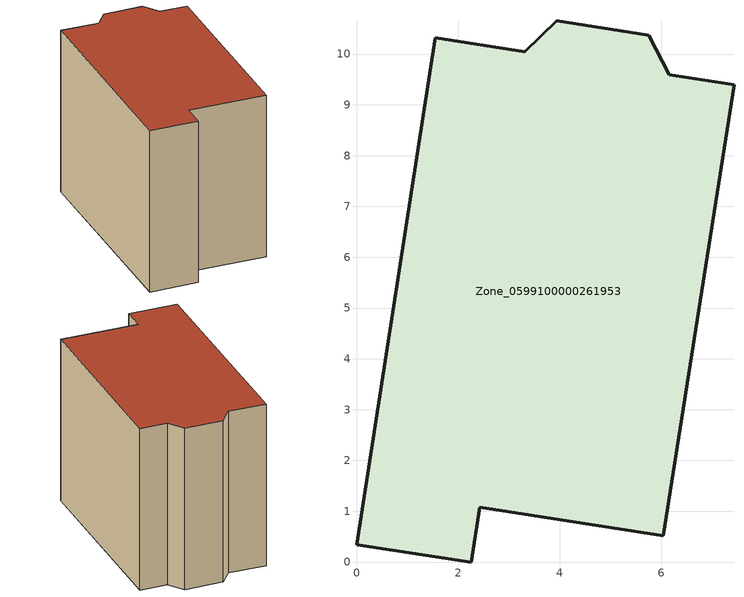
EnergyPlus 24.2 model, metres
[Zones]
Zone_0599100000261953
 floor ground (C_G): 0,0.34 1.55,10.32 3.31,10.04 3.94,10.65 5.75,10.37 6.16,9.59 7.43,9.39 6.04,0.52 2.43,1.08 2.26,0 z0
 wall outside (C_F): 1.55,10.32 0,0.34 2.26,0 2.43,1.08 6.04,0.52 7.43,9.39 6.16,9.59 5.75,10.37 3.94,10.65 3.31,10.04 1.55,10.32 z0:7.95
 roof outside (C_R): 3.94,10.65 3.31,10.04 1.55,10.32 0,0.34 2.26,0 2.43,1.08 6.04,0.52 7.43,9.39 6.16,9.59 5.75,10.37 z7.95
[BUILDING]
Pand.0599100000261953: North Axis=0; Terrain=City; Loads Convergence Tolerance Value=0.04; Temperature Convergence Tolerance Value=0.4; Solar Distribution=FullExterior; Maximum Number of Warmup Days=25; Minimum Number of Warmup Days=1
[Site:Location]
Rotterdam.The.Hague.AP_ZH_NLD Design_Conditions: Latitude=51.96; Longitude=4.45; Time Zone=1; Elevation=-4.5
[SITE:GROUNDTEMPERATURE:BUILDINGSURFACE]
18, 18, 18, 18, 18, 18, 18, 18, 18, 18, 18, 18
[MATERIAL] Thermal Absorptance=0.9; Solar Absorptance=0.7; Visible Absorptance=0.7
Name | Roughness | Thickness | Conductivity | Density | Specific Heat
G.TI.1946 | MediumSmooth | 0.15 | 1 | 540 | 1210
F.TI.1946 | Rough | 0.3 | 0.857143 | 1920 | 840
R.TI.1946 | MediumRough | 0.2 | 0.1 | 1500 | 1000
[CONSTRUCTION]
C_G: G.TI.1946
C_F: F.TI.1946
C_R: R.TI.1946
[ZONE]
Zone_0599100000261953: Type=1; Multiplier=1; Ceiling Height=Autocalculate; Volume=Autocalculate; Floor Area=autocalculate; Part of Total Floor Area=Yes
[ZONEINFILTRATION:DESIGNFLOWRATE]
Infil_Zone_0599100000261953: Zone or ZoneList or Space or SpaceList=Zone_0599100000261953; Schedule=AlwaysOn; Design Flow Rate Calculation Method=Flow/Area; Flow Rate per Floor Area=0.003; Constant Term Coefficient=1; Temperature Term Coefficient=0; Velocity Term Coefficient=0; Velocity Squared Term Coefficient=0
[HVACTEMPLATE:ZONE:IDEALLOADSAIRSYSTEM]
Zone_0599100000261953: Maximum Heating Supply Air Temperature=50; Minimum Cooling Supply Air Temperature=13; Maximum Heating Supply Air Humidity Ratio=0.0156; Minimum Cooling Supply Air Humidity Ratio=0.0077; Heating Limit=NoLimit; Cooling Limit=NoLimit; Dehumidification Control Type=ConstantSensibleHeatRatio; Cooling Sensible Heat Ratio=0.7; Dehumidification Setpoint=60; Humidification Control Type=None; Humidification Setpoint=30; Outdoor Air Method=None; Outdoor Air Flow Rate per Person=0.00944; Outdoor Air Flow Rate per Zone Floor Area=0; Outdoor Air Flow Rate per Zone=0; Demand Controlled Ventilation Type=None; Outdoor Air Economizer Type=NoEconomizer; Heat Recovery Type=None; Sensible Heat Recovery Effectiveness=0.7; Latent Heat Recovery Effectiveness=0.65
[ZONECONTROL:THERMOSTAT]
ThermostatControl_Zone_0599100000261953: Zone or ZoneList=Zone_0599100000261953; Control Type Schedule=DualSetpointControlType; Control 1=Thermostat_Zone_0599100000261953; Temperature Difference Between Cutout And Setpoint=0
[THERMOSTATSETPOINT:DUALSETPOINT]
Thermostat_Zone_0599100000261953: Heating Setpoint Temperature Schedule=HeatingSetpoint_Zone_0599100000261953; Cooling Setpoint Temperature Schedule=CoolingSetpoint_Zone_0599100000261953
[SCHEDULE:COMPACT]
HeatingSetpoint_Zone_0599100000261953: Through: 12/31, For: AllDays, Until: 24:00, 21
CoolingSetpoint_Zone_0599100000261953: Through: 12/31, For: AllDays, Until: 24:00, 24
DualSetpointControlType: Through: 12/31, For: AllDays, Until: 24:00, 4
AlwaysOn: Through: 12/31, For: AllDays, Until: 24:00, 1
